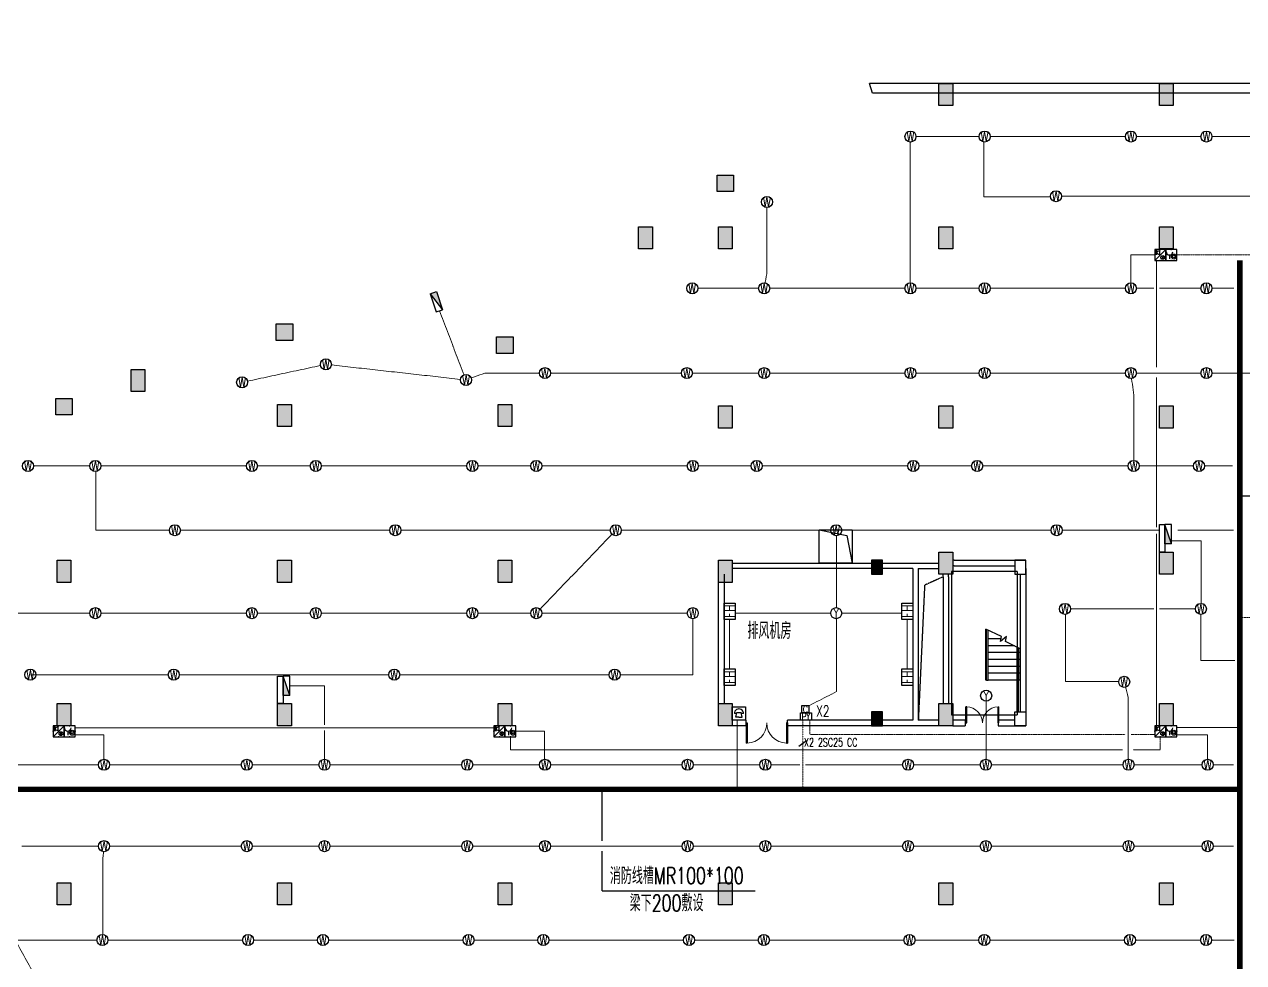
# Model space of a CAD drawing. Extents: x -1348811 to 123514, y -640545 to 749356.
# Drawn here: x -571993 to -527748, y -413712 to -379673 of the extents above; entities that cross this region are included whole.
import ezdxf
from ezdxf.enums import TextEntityAlignment as Align

# ---------------------------------------------------------------- set-up
doc = ezdxf.new("R2010")
doc.units = 0
doc.header["$LTSCALE"] = 10
doc.header["$MEASUREMENT"] = 0
for name, pattern in [('8.17_for siteplandwg$0$DASH', [0.35, 0.25, -0.1]), ('ACAD_ISO11W100', [33.5, 12, -3, 12, -3, 0.5, -3]), ('DASH', [0.35, 0.25, -0.1]), ('DASHDOT', [25.4, 12.7, -6.35, 0, -6.35]), ('DASHED', [0.75, 0.5, -0.25]), ('DIVIDE2', [0.625, 0.25, -0.125, 0, -0.125, 0, -0.125]), ('常规', [20, 10, 0, 10])]:
    doc.linetypes.add(name, pattern=pattern)
doc.layers.get('0').update_dxf_attribs({"linetype": 'CONTINUOUS'})
for name, color, linetype in [('COLU', 1, 'CONTINUOUS'), ('COLU_HATCH', 252, 'CONTINUOUS'), ('jlq', 1, 'CONTINUOUS'), ('JPS-WALL', 7, 'CONTINUOUS'), ('JPS-XHS', 7, 'CONTINUOUS'), ('RD-equip', 3, 'CONTINUOUS'), ('RD-Text', 4, 'CONTINUOUS'), ('STAIR', 9, 'CONTINUOUS'), ('STAIRS', 9, 'CONTINUOUS'), ('TEXT', 7, 'CONTINUOUS'), ('wall', 8, 'CONTINUOUS'), ('WINDOW', 4, 'CONTINUOUS'), ('大空间线缆层', 1, 'CONTINUOUS'), ('排水设施', 163, 'CONTINUOUS')]:
    doc.layers.add(name, color=color, linetype=linetype)
doc.layers.add('RD-Line', color=2, linetype='常规', lineweight=0)
doc.styles.add('FS1', font='txt4.shx', dxfattribs={"width": 0.8, "bigfont": 'fstxt.shx'})
doc.styles.add('FS2', font='tjromans.shx', dxfattribs={"width": 0.8, "bigfont": 'tjhztxt.shx'})
doc.styles.get("Standard").update_dxf_attribs({"font": 'GBENOR', "bigfont": 'GBCBIG'})

# ---------------------------------------------------------------- blocks, each defined once
blk = doc.blocks.new('$DorLib2D$00000002')
for p, q in [((-0.5, 0), (-0.5, 0.4875)), ((-0.475, 0.4875), (-0.5, 0.4875)), ((-0.475, 0), (-0.475, 0.4875)), ((0.475, 0), (0.475, 0.4875)), ((0.475, 0.4875), (0.5, 0.4875)), ((0.5, 0), (0.5, 0.4875)), ((-0.5, 0), (-0.475, 0)), ((0.5, 0), (0.475, 0))]:
    blk.add_line(p, q)
at = {"lineweight": 13}
for centre, start, end in [((-0.4875, 0), 0, 88.53072), ((0.4875, 0), 91.46928, 180)]:
    blk.add_arc(centre, 0.4875, start, end, dxfattribs=at)
blk = doc.blocks.new('A$C00D673E7')
at = {"layer": '排水设施'}
blk.add_lwpolyline([(0, 0), (1200, 0), (1200, 1200), (0, 1200)], close=True, dxfattribs=at)
blk.add_lwpolyline([(1200, 1200), (189, 1005), (0, 0)], dxfattribs=at)
blk = doc.blocks.new('lt')
at = {"linetype": 'DASH'}
blk.add_lwpolyline([(2700, -5600), (300, -5600), (300, -400), (2700, -400)], close=True, dxfattribs=at)
at = {"layer": 'COLU'}
for points in [[(0, 0), (400, 0), (400, -500), (0, -500)], [(400, -5500), (0, -5500), (0, -6000), (400, -6000)]]:
    blk.add_lwpolyline(points, close=True, dxfattribs=at)
at = {"layer": 'STAIR'}
for p, q in [((877, -2768), (1450, -2494)), ((1365, -4350), (1365, -2533)), ((1425, -4350), (1425, -2506)), ((1450, -4350), (1450, -2494)), ((200, -3206), (730, -2941)), ((730, -2941), (694, -2766)), ((694, -2766), (915, -2951)), ((915, -2951), (877, -2768)), ((894, -2850), (1365, -2850)), ((1425, -2850), (1450, -2850)), ((200, -4350), (200, -3206)), ((200, -3350), (275, -3350)), ((275, -3168), (275, -5500)), ((325, -3143), (325, -5500)), ((325, -3350), (1365, -3350)), ((412, -3100), (1365, -3100)), ((1425, -3100), (1450, -3100)), ((1425, -3350), (1450, -3350)), ((200, -3600), (275, -3600)), ((200, -3850), (275, -3850)), ((325, -3600), (1365, -3600)), ((325, -3850), (1365, -3850)), ((1425, -3600), (1450, -3600)), ((1425, -3850), (1450, -3850)), ((200, -4100), (275, -4100)), ((200, -4350), (275, -4350)), ((325, -4100), (1365, -4100)), ((325, -4350), (1365, -4350)), ((1425, -4350), (1365, -4350)), ((1425, -4100), (1450, -4100)), ((1425, -4350), (1450, -4350))]:
    blk.add_line(p, q, dxfattribs=at)
at = {"layer": 'wall', "linetype": 'ByBlock'}
for p, q in [((2600, 0), (0, 0)), ((0, -300), (0, -6000)), ((2600, -200), (400, -200)), ((2600, -200), (400, -200)), ((200, -500), (200, -5500)), ((2800, -600), (2800, -5200)), ((2800, -600), (2800, -5200)), ((3000, -600), (3000, -5200)), ((3000, -600), (3000, -5200)), ((1000, -6000), (0, -6000)), ((400, -5800), (1000, -5800)), ((1000, -5800), (1000, -6000)), ((2200, -5800), (2200, -6000)), ((2200, -5800), (2650, -5800)), ((2650, -6000), (2200, -6000))]:
    blk.add_line(p, q, dxfattribs=at)
at = {"layer": 'WINDOW', "linetype": 'ByBlock', "xscale": 1200, "yscale": 1200, "zscale": 1200}
blk.add_blockref('$DorLib2D$00000002', (1575, -5900), dxfattribs=at)
blk = doc.blocks.new('WG')
at = {"layer": 'RD-equip'}
blk.add_circle((0, 0), 200, dxfattribs=at)
at = {"layer": 'RD-equip', "color": 4, "style": 'FS1', "width": 0.8}
blk.add_attdef('消防', text='', height=360, dxfattribs=at).set_placement((0, 0), align=Align.MIDDLE)
blk = doc.blocks.new('WWWW')
at = {"layer": 'RD-equip'}
blk.add_blockref('WG', (0, 0), dxfattribs=at).add_auto_attribs({'消防': 'W'})
blk = doc.blocks.new('yy')
at = {"layer": 'RD-equip'}
blk.add_circle((0, 0), 200, dxfattribs=at)
at = {"layer": 'RD-equip', "color": 4, "style": 'FS1', "width": 0.8}
blk.add_attdef('Y', text='', height=360, dxfattribs=at).set_placement((0, 0), align=Align.MIDDLE)
blk = doc.blocks.new('YYYY')
at = {"layer": 'RD-equip'}
blk.add_blockref('yy', (0, 0), dxfattribs=at).add_auto_attribs({'Y': 'Y'})
blk = doc.blocks.new('KZMK')
at = {"layer": 'RD-equip'}
blk.add_lwpolyline([(-200, 400), (200, 400), (200, 0), (-200, 0)], close=True, dxfattribs=at)
at = {"layer": 'RD-equip', "color": 4, "style": 'FS1', "width": 0.8}
blk.add_attdef('C', text='', height=400, dxfattribs=at).set_placement((0, 200), align=Align.MIDDLE)
blk = doc.blocks.new('$equip$00001636')
for p, q in [((0.5, 0), (-0.5, 0)), ((0.5, 0), (-0.5, -1)), ((-0.5, 0), (-0.5, -1)), ((0.5, -1), (0.5, 0)), ((-0.5, -1), (0.5, -1)), ((-0.42, -0.13, 0), (-0.42, -0.43, 0)), ((-0.27, -0.13, 0), (-0.42, -0.13, 0)), ((-0.42, -0.43, 0), (-0.27, -0.43, 0)), ((-0.27, -0.18, 0), (-0.07, -0.08, 0)), ((-0.27, -0.43, 0), (-0.27, -0.13, 0)), ((-0.07, -0.48, 0), (-0.27, -0.38, 0)), ((-0.07, -0.08, 0), (-0.07, -0.48, 0)), ((0.11, -0.6), (0.34, -0.84)), ((0.11, -0.84), (0.34, -0.6))]:
    blk.add_line(p, q)
blk.add_circle((0.22, -0.72), 0.169)
for p in [(0, 0), (-0.5, -0.5), (0, -1), (0.5, -0.5)]:
    blk.add_point(p)
at = {"flags": 9}
blk.add_attdef('A', (0, 0), '', height=0.00002, dxfattribs=at)
blk.add_attdef('B', text='', height=0.4, dxfattribs=at).set_placement((0.88, -0.7), align=Align.MIDDLE_CENTER)
blk = doc.blocks.new('$equip$00001630')
for p, q in [((-0.5, 0), (-0.5, -1)), ((0.5, 0), (-0.5, 0)), ((0.5, -1), (0.5, 0)), ((-0.5, -1), (0.5, -1)), ((-0.17, -0.5), (-0.17, -0.85))]:
    blk.add_line(p, q)
for radius in [0.226, 0.113]:
    blk.add_circle((0.23, -0.64), radius)
blk.add_arc((-0.17, -0.2), 0.3, 180, 0)
for p in [(0, 0), (-0.5, -0.5), (0, -1), (0.5, -0.5)]:
    blk.add_point(p)
at = {"flags": 9}
blk.add_attdef('A', (0, 0), '', height=0.00002, dxfattribs=at)
blk.add_attdef('B', text='', height=0.4, dxfattribs=at).set_placement((0.88, -0.7), align=Align.MIDDLE_CENTER)
blk = doc.blocks.new('DXHS')
at = {"layer": 'JPS-XHS'}
blk.add_hatch(color=256, dxfattribs=at).paths.add_polyline_path([(-350, 240), (-350, 0), (350, 0)])
at = {"layer": 'JPS-XHS', "linetype": 'Continuous'}
for p, q in [((-350, 240), (-350, 0)), ((-350, 240), (350, 240)), ((-350, 0), (350, 0)), ((350, 240), (350, 0))]:
    blk.add_line(p, q, dxfattribs=at)
at = {"layer": 'JPS-XHS'}
blk.add_line((-350, 240), (350, 0), dxfattribs=at)
blk = doc.blocks.new('adfarq2daasdfwqdf')
at = {"color": 4}
for p, q in [((-73, 0), (-139, 0)), ((-94, -112), (-67, 29)), ((-67, 29), (62, 29)), ((94, -112), (62, 29)), ((139, 0), (71, 0)), ((0, -112), (-94, -112)), ((0, -112), (94, -112))]:
    blk.add_line(p, q, dxfattribs=at)
blk.add_ellipse((0, 0), major_axis=(98.3, 98.3), ratio=1, start_param=5.497787, end_param=8.63938, dxfattribs=at)
at = {"layer": 'RD-equip'}
blk.add_lwpolyline([(-201, 200), (199, 200), (199, -200), (-201, -200)], close=True, dxfattribs=at)

msp = doc.modelspace()

# ---------------------------------------------------------------- hatches: boundary and pattern name
at = {"layer": 'COLU_HATCH'}
for points in [[(-538803.4, -381816.4), (-538303.4, -381816.4), (-538303.4, -382616.4), (-538803.4, -382616.4)], [(-530803.4, -381816.4), (-530303.4, -381816.4), (-530303.4, -382616.4), (-530803.4, -382616.4)], [(-546854.7, -385140.3), (-546254.7, -385140.3), (-546254.7, -385740.3), (-546854.7, -385740.3)], [(-549704.2, -387016.4), (-549204.2, -387016.4), (-549204.2, -387816.4), (-549704.2, -387816.4)], [(-546803.4, -387016.4), (-546303.4, -387016.4), (-546303.4, -387816.4), (-546803.4, -387816.4)], [(-538803.4, -387016.4), (-538303.4, -387016.4), (-538303.4, -387816.4), (-538803.4, -387816.4)], [(-530803.4, -387016.4), (-530303.4, -387016.4), (-530303.4, -387816.4), (-530803.4, -387816.4)], [(-562854.7, -390541.7), (-562254.7, -390541.7), (-562254.7, -391141.7), (-562854.7, -391141.7)], [(-554854.7, -391007.1), (-554254.7, -391007.1), (-554254.7, -391607.1), (-554854.7, -391607.1)], [(-568118.1, -392192.6), (-567618.1, -392192.6), (-567618.1, -392992.6), (-568118.1, -392992.6)], [(-570853.4, -393241.8), (-570253.4, -393241.8), (-570253.4, -393841.8), (-570853.4, -393841.8)], [(-562803.4, -393466.4), (-562303.4, -393466.4), (-562303.4, -394266.4), (-562803.4, -394266.4)], [(-554803.4, -393466.4), (-554303.4, -393466.4), (-554303.4, -394266.4), (-554803.4, -394266.4)], [(-546803.4, -393516.4), (-546303.4, -393516.4), (-546303.4, -394316.4), (-546803.4, -394316.4)], [(-538803.4, -393516.4), (-538303.4, -393516.4), (-538303.4, -394316.4), (-538803.4, -394316.4)], [(-530803.4, -393516.4), (-530303.4, -393516.4), (-530303.4, -394316.4), (-530803.4, -394316.4)], [(-538803.4, -398816.4), (-538303.4, -398816.4), (-538303.4, -399616.4), (-538803.4, -399616.4)], [(-530803.4, -398816.4), (-530303.4, -398816.4), (-530303.4, -399616.4), (-530803.4, -399616.4)], [(-570803.4, -399116.4), (-570303.4, -399116.4), (-570303.4, -399916.4), (-570803.4, -399916.4)], [(-562803.4, -399116.4), (-562303.4, -399116.4), (-562303.4, -399916.4), (-562803.4, -399916.4)], [(-554803.4, -399116.4), (-554303.4, -399116.4), (-554303.4, -399916.4), (-554803.4, -399916.4)], [(-546803.4, -399116.4), (-546303.4, -399116.4), (-546303.4, -399916.4), (-546803.4, -399916.4)], [(-541253.4, -399616.4), (-540853.4, -399616.4), (-540853.4, -399116.4), (-541253.4, -399116.4)], [(-570803.4, -404316.4), (-570303.4, -404316.4), (-570303.4, -405116.4), (-570803.4, -405116.4)], [(-562803.4, -404316.4), (-562303.4, -404316.4), (-562303.4, -405116.4), (-562803.4, -405116.4)], [(-554803.4, -404316.4), (-554303.4, -404316.4), (-554303.4, -405116.4), (-554803.4, -405116.4)], [(-546803.4, -404316.4), (-546303.4, -404316.4), (-546303.4, -405116.4), (-546803.4, -405116.4)], [(-538803.4, -404316.4), (-538303.4, -404316.4), (-538303.4, -405116.4), (-538803.4, -405116.4)], [(-530803.4, -404316.4), (-530303.4, -404316.4), (-530303.4, -405116.4), (-530803.4, -405116.4)], [(-541253.4, -405116.4), (-540853.4, -405116.4), (-540853.4, -404616.4), (-541253.4, -404616.4)], [(-570803.4, -410816.4), (-570303.4, -410816.4), (-570303.4, -411616.4), (-570803.4, -411616.4)], [(-562803.4, -410816.4), (-562303.4, -410816.4), (-562303.4, -411616.4), (-562803.4, -411616.4)], [(-554803.4, -410816.4), (-554303.4, -410816.4), (-554303.4, -411616.4), (-554803.4, -411616.4)], [(-546803.4, -410816.4), (-546303.4, -410816.4), (-546303.4, -411616.4), (-546803.4, -411616.4)], [(-538803.4, -410816.4), (-538303.4, -410816.4), (-538303.4, -411616.4), (-538803.4, -411616.4)], [(-530803.4, -410816.4), (-530303.4, -410816.4), (-530303.4, -411616.4), (-530803.4, -411616.4)]]:
    msp.add_hatch(color=256, dxfattribs=at).paths.add_polyline_path(points)

# ---------------------------------------------------------------- linework, layer by layer
at = {"layer": 'COLU'}
for points in [[(-538803.4, -381816.4), (-538303.4, -381816.4), (-538303.4, -382616.4), (-538803.4, -382616.4)], [(-530803.4, -381816.4), (-530303.4, -381816.4), (-530303.4, -382616.4), (-530803.4, -382616.4)], [(-546854.7, -385140.3), (-546254.7, -385140.3), (-546254.7, -385740.3), (-546854.7, -385740.3)], [(-549704.2, -387016.4), (-549204.2, -387016.4), (-549204.2, -387816.4), (-549704.2, -387816.4)], [(-546803.4, -387016.4), (-546303.4, -387016.4), (-546303.4, -387816.4), (-546803.4, -387816.4)], [(-538803.4, -387016.4), (-538303.4, -387016.4), (-538303.4, -387816.4), (-538803.4, -387816.4)], [(-530803.4, -387016.4), (-530303.4, -387016.4), (-530303.4, -387816.4), (-530803.4, -387816.4)], [(-562854.7, -390541.7), (-562254.7, -390541.7), (-562254.7, -391141.7), (-562854.7, -391141.7)], [(-554854.7, -391007.1), (-554254.7, -391007.1), (-554254.7, -391607.1), (-554854.7, -391607.1)], [(-568118.1, -392192.6), (-567618.1, -392192.6), (-567618.1, -392992.6), (-568118.1, -392992.6)], [(-570853.4, -393241.8), (-570253.4, -393241.8), (-570253.4, -393841.8), (-570853.4, -393841.8)], [(-562803.4, -393466.4), (-562303.4, -393466.4), (-562303.4, -394266.4), (-562803.4, -394266.4)], [(-554803.4, -393466.4), (-554303.4, -393466.4), (-554303.4, -394266.4), (-554803.4, -394266.4)], [(-546803.4, -393516.4), (-546303.4, -393516.4), (-546303.4, -394316.4), (-546803.4, -394316.4)], [(-538803.4, -393516.4), (-538303.4, -393516.4), (-538303.4, -394316.4), (-538803.4, -394316.4)], [(-530803.4, -393516.4), (-530303.4, -393516.4), (-530303.4, -394316.4), (-530803.4, -394316.4)], [(-538803.4, -398816.4), (-538303.4, -398816.4), (-538303.4, -399616.4), (-538803.4, -399616.4)], [(-530803.4, -398816.4), (-530303.4, -398816.4), (-530303.4, -399616.4), (-530803.4, -399616.4)], [(-570803.4, -399116.4), (-570303.4, -399116.4), (-570303.4, -399916.4), (-570803.4, -399916.4)], [(-562803.4, -399116.4), (-562303.4, -399116.4), (-562303.4, -399916.4), (-562803.4, -399916.4)], [(-554803.4, -399116.4), (-554303.4, -399116.4), (-554303.4, -399916.4), (-554803.4, -399916.4)], [(-546803.4, -399116.4), (-546303.4, -399116.4), (-546303.4, -399916.4), (-546803.4, -399916.4)], [(-541253.4, -399616.4), (-540853.4, -399616.4), (-540853.4, -399116.4), (-541253.4, -399116.4)], [(-570803.4, -404316.4), (-570303.4, -404316.4), (-570303.4, -405116.4), (-570803.4, -405116.4)], [(-562803.4, -404316.4), (-562303.4, -404316.4), (-562303.4, -405116.4), (-562803.4, -405116.4)], [(-554803.4, -404316.4), (-554303.4, -404316.4), (-554303.4, -405116.4), (-554803.4, -405116.4)], [(-546803.4, -404316.4), (-546303.4, -404316.4), (-546303.4, -405116.4), (-546803.4, -405116.4)], [(-538803.4, -404316.4), (-538303.4, -404316.4), (-538303.4, -405116.4), (-538803.4, -405116.4)], [(-530803.4, -404316.4), (-530303.4, -404316.4), (-530303.4, -405116.4), (-530803.4, -405116.4)], [(-541253.4, -405116.4), (-540853.4, -405116.4), (-540853.4, -404616.4), (-541253.4, -404616.4)], [(-570803.4, -410816.4), (-570303.4, -410816.4), (-570303.4, -411616.4), (-570803.4, -411616.4)], [(-562803.4, -410816.4), (-562303.4, -410816.4), (-562303.4, -411616.4), (-562803.4, -411616.4)], [(-554803.4, -410816.4), (-554303.4, -410816.4), (-554303.4, -411616.4), (-554803.4, -411616.4)], [(-546803.4, -410816.4), (-546303.4, -410816.4), (-546303.4, -411616.4), (-546803.4, -411616.4)], [(-538803.4, -410816.4), (-538303.4, -410816.4), (-538303.4, -411616.4), (-538803.4, -411616.4)], [(-530803.4, -410816.4), (-530303.4, -410816.4), (-530303.4, -411616.4), (-530803.4, -411616.4)]]:
    msp.add_lwpolyline(points, close=True, dxfattribs=at)
at = {"layer": 'jlq'}
for p, q in [((-519553.4, -381816.4), (-541330.5, -381816.4)), ((-541212.4, -382166.4), (-541330.5, -381816.4)), ((-519203.4, -382166.4), (-541212.4, -382166.4))]:
    msp.add_line(p, q, dxfattribs=at)
at = {"layer": 'JPS-WALL'}
for points in [[(-530603.4, -397816.4), (-530603.4, -398816.4), (-530803.4, -398816.4), (-530803.4, -397816.4)], [(-562603.4, -403316.4), (-562603.4, -404316.4), (-562803.4, -404316.4), (-562803.4, -403316.4)]]:
    msp.add_lwpolyline(points, close=True, dxfattribs=at)
at = {"layer": 'RD-equip'}
for points in [[(-546603.4, -401267.3), (-546603.4, -400667.7), (-546203.4, -400667.7), (-546203.4, -401267.3)], [(-540153.4, -401267.3), (-540153.4, -400667.7), (-539753.4, -400667.7), (-539753.4, -401267.3)], [(-546603.4, -403654.5), (-546603.4, -403055), (-546203.4, -403055), (-546203.4, -403654.5)], [(-540153.4, -403654.5), (-540153.4, -403055), (-539753.4, -403055), (-539753.4, -403654.5)], [(-543830.6, -404649.7), (-543430.9, -404649.7), (-543430.9, -404916.4), (-543830.6, -404916.4)]]:
    msp.add_lwpolyline(points, close=True, dxfattribs=at)
at = {"layer": 'RD-Line'}
for p, q in [((-608888.9, -346232.8), (-456497.3, -624013.4)), ((-539846.7, -389048.7), (-539846.7, -383940.7)), ((-537347.2, -383740.9), (-539637.7, -383740.9)), ((-537171.9, -383939.4), (-537171.9, -385924.6)), ((-532038.3, -383740.9), (-536947.2, -383740.9)), ((-529297.2, -383740.9), (-531638.3, -383740.9)), ((-523988.3, -383740.9), (-528897.2, -383740.9)), ((-534755.3, -385924.6), (-537171.9, -385924.6)), ((-526705.9, -385899.4), (-534356.2, -385899.4)), ((-545054.4, -386315.3), (-545054.4, -388726.3)), ((-530972.4, -388038.5), (-531839.5, -388038.5)), ((-531839.5, -389048.6), (-531839.5, -388038.5)), ((-545054.4, -388726.3), (-545112.3, -389051.7)), ((-547556.5, -389248.6), (-545347.2, -389248.6)), ((-544947.2, -389248.6), (-540038.3, -389248.6)), ((-539638.3, -389248.6), (-537347.2, -389248.6)), ((-536947.2, -389248.6), (-532038.3, -389248.6)), ((-531638.3, -389248.6), (-531004.7, -389248.6)), ((-530804.7, -389248.6), (-529297.2, -389248.6)), ((-528897.2, -389248.6), (-528107.3, -389248.6)), ((-556930.8, -390068.1), (-556036.9, -392387.6)), ((-563896.2, -392616.6), (-561248.1, -392048.3)), ((-560853.8, -392028.5), (-556163.7, -392552)), ((-555283.2, -392323.6), (-555777.3, -392505.2)), ((-553302.5, -392323.6), (-555283.2, -392323.6)), ((-548151.6, -392323.6), (-552902.5, -392323.6)), ((-545347.2, -392323.6), (-547751.6, -392323.6)), ((-540038.3, -392323.6), (-544947.2, -392323.6)), ((-537347.2, -392323.6), (-539638.3, -392323.6)), ((-532038.3, -392323.6), (-536947.2, -392323.6)), ((-529297.2, -392323.6), (-531638.3, -392323.6)), ((-523988.3, -392323.6), (-528897.2, -392323.6)), ((-531734.8, -393126.2), (-531812.8, -392521.9)), ((-531734.8, -395491.7), (-531734.8, -393126.2)), ((-571661.4, -395691.7), (-569617.4, -395691.7)), ((-569404.7, -395891.3), (-569404.7, -398023.9)), ((-569217.4, -395691.7), (-563936.1, -395691.7)), ((-563536.1, -395691.7), (-561617.4, -395691.7)), ((-561217.4, -395691.7), (-555936.1, -395691.7)), ((-555536.1, -395691.7), (-553617.4, -395691.7)), ((-553217.4, -395691.7), (-547936.1, -395691.7)), ((-547536.1, -395691.7), (-545617.4, -395691.7)), ((-545217.4, -395691.7), (-539936.1, -395691.7)), ((-539536.1, -395691.7), (-537617.4, -395691.7)), ((-537217.4, -395691.7), (-533603.8, -395691.7)), ((-533603.8, -395691.7), (-531936.1, -395691.7)), ((-531536.1, -395691.7), (-529567.4, -395691.7)), ((-529167.4, -395691.7), (-528154.3, -395691.7)), ((-566731.8, -398023.9), (-569404.7, -398023.9)), ((-558731.8, -398023.9), (-566331.8, -398023.9)), ((-550731.8, -398023.9), (-558331.8, -398023.9)), ((-553279, -400889.7), (-550670.2, -398168.3)), ((-542731.8, -398023.9), (-550331.8, -398023.9)), ((-534731.8, -398023.9), (-542331.8, -398023.9)), ((-533540.8, -398023.9), (-534331.8, -398023.9)), ((-530818.3, -398023.9), (-533540.8, -398023.9)), ((-528111.3, -398023.9), (-530135.6, -398023.9)), ((-542521.8, -400834.7), (-542521.8, -398223.7)), ((-530363.4, -398410.2), (-529287.1, -398410.2)), ((-529287.1, -400678.8), (-529287.1, -398410.2)), ((-569617.4, -401034.1), (-574639.3, -401034.1)), ((-563936.1, -401034.1), (-569217.4, -401034.1)), ((-561617.4, -401034.1), (-563536.1, -401034.1)), ((-555936.1, -401034.1), (-561217.4, -401034.1)), ((-553617.4, -401034.1), (-555536.1, -401034.1)), ((-547936.1, -401034.1), (-553217.4, -401034.1)), ((-547729.6, -401234), (-547729.6, -403268)), ((-546403.4, -403055), (-546403.4, -401267.3)), ((-542733.5, -401038.9), (-546203.4, -401038.9)), ((-542518.9, -401233.8), (-542518.9, -403881.5)), ((-540153.4, -401038.9), (-542333.6, -401038.9)), ((-539953.4, -401267.3), (-539953.4, -403055)), ((-534215.7, -401078.1), (-534215.7, -403514.9)), ((-534029.2, -400881.1), (-533530.6, -400881.1)), ((-533530.6, -400881.1), (-531004.7, -400881.1)), ((-530804.7, -400881.1), (-529497.9, -400881.1)), ((-529299.4, -401078.5), (-529299.4, -402749.8)), ((-528072.6, -402749.8), (-529299.4, -402749.8)), ((-571776.8, -403268), (-566771.6, -403268)), ((-566371.6, -403268), (-558771.6, -403268)), ((-558371.6, -403268), (-550771.6, -403268)), ((-550371.6, -403268), (-547729.6, -403268)), ((-562363.4, -403666.4), (-561107.1, -403666.4)), ((-561107.1, -405088.2), (-561107.1, -403666.4)), ((-542518.9, -403881.5), (-543521.8, -404389.3)), ((-533566.4, -403514.9), (-534215.7, -403514.9)), ((-532280.6, -403514.9), (-533566.4, -403514.9)), ((-531937.6, -404087.6), (-532031.5, -403718.9)), ((-537094.9, -406335.6), (-537094.9, -404228.4)), ((-531937.6, -405058.9), (-531937.6, -404087.6)), ((-531937.6, -406336), (-531937.6, -405058.9)), ((-570153.4, -405450.8), (-569105.4, -405450.8)), ((-569105.4, -406335.5), (-569105.4, -405450.8)), ((-561107.1, -406335.5), (-561107.1, -405288.2)), ((-554153.4, -405316.4), (-553118.6, -405316.4)), ((-553118.6, -406336.1), (-553118.6, -405316.4)), ((-530172.5, -405447.4), (-529056.2, -405447.4)), ((-529056.2, -406335.5), (-529056.2, -405447.4)), ((-573988.5, -406535.5), (-569302.8, -406535.5)), ((-568902.8, -406535.5), (-564123.4, -406535.5)), ((-563723.4, -406535.5), (-561302.8, -406535.5)), ((-560902.8, -406535.5), (-556123.4, -406535.5)), ((-555723.4, -406535.5), (-553302.8, -406535.5)), ((-552902.8, -406535.5), (-548123.4, -406535.5)), ((-547723.4, -406535.5), (-545302.8, -406535.5)), ((-544902.8, -406535.5), (-543849.3, -406535.5)), ((-543649.3, -406535.5), (-540123.4, -406535.5)), ((-539723.4, -406535.5), (-537302.8, -406535.5)), ((-536902.8, -406535.5), (-533110.7, -406535.5)), ((-533110.7, -406535.5), (-532123.4, -406535.5)), ((-531723.4, -406535.5), (-529252.8, -406535.5)), ((-528852.8, -406535.5), (-528109.6, -406535.5)), ((-569302.8, -409487.5), (-572088, -409487.5)), ((-569147.6, -409929.5), (-569123, -409686.4)), ((-564123.4, -409487.5), (-568902.8, -409487.5)), ((-561302.8, -409487.5), (-563723.4, -409487.5)), ((-556123.4, -409487.5), (-560902.8, -409487.5)), ((-553302.8, -409487.5), (-555723.4, -409487.5)), ((-548123.4, -409487.5), (-552902.8, -409487.5)), ((-545302.8, -409487.5), (-547723.4, -409487.5)), ((-540123.4, -409487.5), (-544902.8, -409487.5)), ((-537302.8, -409487.5), (-539723.4, -409487.5)), ((-533652.3, -409487.5), (-536902.8, -409487.5)), ((-532123.4, -409487.5), (-533652.3, -409487.5)), ((-529252.8, -409487.5), (-531723.4, -409487.5)), ((-528111.5, -409487.5), (-528852.8, -409487.5)), ((-569147.6, -412694.3), (-569147.6, -409929.5)), ((-574555.1, -412894), (-569359.2, -412894)), ((-568959.2, -412894), (-564073.4, -412894)), ((-563673.4, -412894), (-561359.2, -412894)), ((-560959.2, -412894), (-556073.4, -412894)), ((-555673.4, -412894), (-553359.2, -412894)), ((-552959.2, -412894), (-548073.4, -412894)), ((-547673.4, -412894), (-545359.2, -412894)), ((-544959.2, -412894), (-540073.4, -412894)), ((-539673.4, -412894), (-537359.2, -412894)), ((-536959.2, -412894), (-533689.5, -412894)), ((-533689.5, -412894), (-532073.4, -412894)), ((-531673.4, -412894), (-529309.2, -412894)), ((-528909.2, -412894), (-528096.4, -412894))]:
    msp.add_line(p, q, dxfattribs=at)
at = {"layer": 'RD-Line', "color": 1, "linetype": 'ACAD_ISO11W100', "ltscale": 0.05}
for p, q in [((-530904.7, -392113.5), (-530904.7, -388238.5)), ((-530904.7, -397911.6), (-530904.7, -392480.8)), ((-530904.7, -405116.4), (-530904.7, -398159.5)), ((-570153.4, -405188.2), (-554953.4, -405188.2)), ((-530172.5, -405184.4), (-527884.8, -405184.4)), ((-554353.4, -405516.4), (-554353.4, -405991.7)), ((-532139.7, -405991.7), (-554353.4, -405991.7)), ((-530772.5, -405991.7), (-531762, -405991.7))]:
    msp.add_line(p, q, dxfattribs=at)
at = {"layer": 'RD-Line', "color": 1, "linetype": 'DASHDOT', "ltscale": 0.03}
for p, q in [((-530172.5, -388038.5), (-516853.4, -388038.5)), ((-543489.2, -404916.4), (-543489.2, -405431.8)), ((-532045.2, -405431.8), (-543489.2, -405431.8)), ((-530972.4, -405431.8), (-531832.9, -405431.8)), ((-530772.5, -405516.4), (-530772.5, -405991.7))]:
    msp.add_line(p, q, dxfattribs=at)
at = {"layer": 'RD-Line', "linetype": '8.17_for siteplandwg$0$DASH', "ltscale": 1.2}
msp.add_line((-517053.3, -401189), (-527884.8, -401189), dxfattribs=at)
at = {"layer": 'RD-Line', "linetype": '8.17_for siteplandwg$0$DASH'}
msp.add_line((-546122.7, -404916.4), (-546122.7, -407426.2), dxfattribs=at)
at = {"layer": 'RD-Line', "color": 1, "linetype": 'DIVIDE2', "ltscale": 1.2}
msp.add_line((-543749.3, -404916.4), (-543749.3, -407426.2), dxfattribs=at)
at = {"layer": 'RD-Line', "linetype": 'DASHED', "ltscale": 0.8, "const_width": 200}
for points in [[(-593857.2, -602852.8), (-593857.2, -584767.5), (-533341.7, -584767.5), (-533341.7, -497934.3), (-527884.8, -497934.3), (-527884.8, -388234.7)], [(-527884.8, -407426.2), (-575921.7, -407426.2)]]:
    msp.add_lwpolyline(points, dxfattribs=at)
at = {"layer": 'RD-Text'}
for p, q in [((-527884.8, -396771.9), (-521947.3, -396771.9)), ((-543608.9, -405670.6), (-543889.8, -405877.3)), ((-551028.7, -409291.7), (-551028.7, -407426.2)), ((-551028.7, -411102.1), (-551028.7, -409667.3)), ((-551028.7, -411102.1), (-545478.5, -411102.1))]:
    msp.add_line(p, q, dxfattribs=at)
at = {"layer": 'STAIRS', "linetype": 'DASH'}
msp.add_lwpolyline([(-538653.4, -399716.4), (-539325.2, -400020.5), (-539553.4, -404916.4)], dxfattribs=at)
at = {"layer": 'wall', "linetype": 'ByBlock'}
for p, q in [((-546303.4, -399216.4), (-538803.4, -399216.4)), ((-539753.4, -399416.4), (-546303.4, -399416.4)), ((-539753.4, -399416.4), (-539753.4, -404916.4)), ((-539553.4, -399416.4), (-539553.4, -404916.4)), ((-539553.4, -399416.4), (-538803.4, -399416.4)), ((-546803.4, -404316.4), (-546803.4, -399616.4)), ((-546603.4, -399616.4), (-546603.4, -404316.4)), ((-545803.4, -404916.4), (-546303.4, -404916.4)), ((-545803.4, -405116.4), (-546303.4, -405116.4)), ((-545803.4, -405116.4), (-545803.4, -404916.4)), ((-544303.4, -405116.4), (-544303.4, -404916.4)), ((-539753.4, -404916.4), (-544303.4, -404916.4)), ((-538803.4, -405116.4), (-544303.4, -405116.4)), ((-538803.4, -404916.4), (-539553.4, -404916.4))]:
    msp.add_line(p, q, dxfattribs=at)
at = {"layer": 'wall'}
for p, q in [((-538253.4, -399116.4), (-538303.4, -399116.4)), ((-538253.4, -399316.4), (-538303.4, -399316.4)), ((-538653.4, -399716.4), (-538653.4, -399616.4)), ((-538453.4, -399716.4), (-538453.4, -399616.4))]:
    msp.add_line(p, q, dxfattribs=at)

# ---------------------------------------------------------------- block references
at = {"layer": 'JPS-XHS', "xscale": -1}
for p, rotation in [((-556929, -389698.2), 108.6527500757608), ((-530603.4, -398166.4), 270), ((-562603.4, -403666.4), 270)]:
    msp.add_blockref('DXHS', p, dxfattribs=dict(at, rotation=rotation))
at = {"layer": 'RD-equip'}
for name, p in [('WWWW', (-539837.7, -383740.9)), ('WWWW', (-537147.2, -383740.9)), ('WWWW', (-531838.3, -383740.9)), ('WWWW', (-529097.2, -383740.9)), ('WWWW', (-534556, -385907.2)), ('WWWW', (-545045.6, -386115.5)), ('WWWW', (-547756.5, -389248.6)), ('WWWW', (-545147.2, -389248.6)), ('WWWW', (-539838.3, -389248.6)), ('WWWW', (-537147.2, -389248.6)), ('WWWW', (-531838.3, -389248.6)), ('WWWW', (-529097.2, -389248.6)), ('WWWW', (-561052.6, -392006.3)), ('WWWW', (-555965, -392574.2)), ('WWWW', (-553102.5, -392323.6)), ('WWWW', (-547951.6, -392323.6)), ('WWWW', (-545147.2, -392323.6)), ('WWWW', (-539838.3, -392323.6)), ('WWWW', (-537147.2, -392323.6)), ('WWWW', (-531838.3, -392323.6)), ('WWWW', (-529097.2, -392323.6)), ('WWWW', (-564091.7, -392658.6)), ('WWWW', (-571861.4, -395691.7)), ('WWWW', (-569417.4, -395691.7)), ('WWWW', (-563736.1, -395691.7)), ('WWWW', (-561417.4, -395691.7)), ('WWWW', (-555736.1, -395691.7)), ('WWWW', (-553417.4, -395691.7)), ('WWWW', (-547736.1, -395691.7)), ('WWWW', (-545417.4, -395691.7)), ('WWWW', (-539736.1, -395691.7)), ('WWWW', (-537417.4, -395691.7)), ('WWWW', (-531736.1, -395691.7)), ('WWWW', (-529367.4, -395691.7)), ('WWWW', (-566531.8, -398023.9)), ('WWWW', (-558531.8, -398023.9)), ('WWWW', (-550531.8, -398023.9)), ('WWWW', (-542531.8, -398023.9)), ('WWWW', (-534531.8, -398023.9)), ('WWWW', (-569417.4, -401034.1)), ('WWWW', (-563736.1, -401034.1)), ('WWWW', (-561417.4, -401034.1)), ('WWWW', (-555736.1, -401034.1)), ('WWWW', (-553417.4, -401034.1)), ('WWWW', (-547736.1, -401034.1)), ('YYYY', (-542533.6, -401034.3)), ('WWWW', (-534229.2, -400878.5)), ('WWWW', (-529297.9, -400878.5)), ('WWWW', (-571776.8, -403268)), ('WWWW', (-566571.6, -403268)), ('WWWW', (-558571.6, -403268)), ('WWWW', (-550571.6, -403268)), ('WWWW', (-532080.8, -403525.1)), ('YYYY', (-537090.6, -404028.4)), ('WWWW', (-569102.8, -406535.5)), ('WWWW', (-563923.4, -406535.5)), ('WWWW', (-561102.8, -406535.5)), ('WWWW', (-555923.4, -406535.5)), ('WWWW', (-553102.8, -406535.5)), ('WWWW', (-547923.4, -406535.5)), ('WWWW', (-545102.8, -406535.5)), ('WWWW', (-539923.4, -406535.5)), ('WWWW', (-537102.8, -406535.5)), ('WWWW', (-531923.4, -406535.5)), ('WWWW', (-529052.8, -406535.5)), ('WWWW', (-569102.8, -409487.5)), ('WWWW', (-563923.4, -409487.5)), ('WWWW', (-561102.8, -409487.5)), ('WWWW', (-555923.4, -409487.5)), ('WWWW', (-553102.8, -409487.5)), ('WWWW', (-547923.4, -409487.5)), ('WWWW', (-545102.8, -409487.5)), ('WWWW', (-539923.4, -409487.5)), ('WWWW', (-537102.8, -409487.5)), ('WWWW', (-531923.4, -409487.5)), ('WWWW', (-529052.8, -409487.5)), ('WWWW', (-569159.2, -412894)), ('WWWW', (-563873.4, -412894)), ('WWWW', (-561159.2, -412894)), ('WWWW', (-555873.4, -412894)), ('WWWW', (-553159.2, -412894)), ('WWWW', (-547873.4, -412894)), ('WWWW', (-545159.2, -412894)), ('WWWW', (-539873.4, -412894)), ('WWWW', (-537159.2, -412894)), ('WWWW', (-531873.4, -412894)), ('WWWW', (-529109.2, -412894))]:
    msp.add_blockref(name, p, dxfattribs=at)
at = {"layer": 'RD-equip', "xscale": 399.9743999999482, "yscale": 399.9743999999482}
for name, p, zscale in [('$equip$00001636', (-530772.5, -387838.6), 399.9744), ('$equip$00001630', (-530372.5, -387838.6), 399.9744000000001), ('$equip$00001636', (-570753.4, -405116.4), 399.9744), ('$equip$00001630', (-570353.4, -405116.4), 399.9744000000001), ('$equip$00001636', (-554753.4, -405116.4), 399.9744), ('$equip$00001630', (-554353.4, -405116.4), 399.9744000000001), ('$equip$00001636', (-530772.5, -405116.4), 399.9744), ('$equip$00001630', (-530372.5, -405116.4), 399.9744000000001)]:
    msp.add_blockref(name, p, dxfattribs=dict(at, zscale=zscale))
at = {"layer": 'RD-equip', "xscale": 0.6510000000707805, "yscale": 0.6509999999543652, "zscale": 0.6509999999999999}
msp.add_blockref('KZMK', (-543652, -404649.7), dxfattribs=at).add_auto_attribs({'C': 'C'})
at = {"layer": 'wall', "xscale": -1}
msp.add_blockref('lt', (-535653.4, -399116.4), dxfattribs=at)
at = {"layer": 'WINDOW', "linetype": 'ByBlock', "xscale": 1500, "yscale": 1500, "zscale": 1500, "rotation": 180}
msp.add_blockref('$DorLib2D$00000002', (-545053.4, -405017.5), dxfattribs=at)
at = {"layer": '大空间线缆层', "linetype": '常规', "xscale": 1.200000000000058, "yscale": 1.199999999953434, "zscale": 1.2, "rotation": 0.03429375488022728}
msp.add_blockref('adfarq2daasdfwqdf', (-546062, -404676.2), dxfattribs=at)
at = {"layer": '排水设施', "xscale": -1}
msp.add_blockref('A$C00D673E7', (-541953.4, -399216.4), dxfattribs=at)

# ---------------------------------------------------------------- texts
at = {"layer": 'RD-equip', "color": 4, "style": 'FS1', "width": 0.7}
for p in [(-546399.3, -400964.6), (-539949.3, -400964.6), (-546399.3, -403351.9), (-539949.3, -403351.9)]:
    msp.add_attdef('FH', text='FHF', height=400, rotation=90, dxfattribs=at).set_placement(p, align=Align.MIDDLE)
msp.add_attdef('PY', text='FHF', height=266.68, dxfattribs=at).set_placement((-543628.8, -404785.8), align=Align.MIDDLE)
at = {"layer": 'RD-Text', "style": 'FS1', "width": 0.7}
for s, height, p in [('X2', 400, (-543019.4, -404588.8)), ('X2 2SC25 CC', 300, (-542731.5, -405720.4))]:
    msp.add_text(s, height=height, dxfattribs=at).set_placement(p, align=Align.MIDDLE)
at = {"layer": 'RD-Text', "style": 'FS2', "width": 0.7}
for s, p in [('消防线槽MR100*100', (-550744.9, -410866.1)), ('梁下200敷设', (-550023.9, -411854.7))]:
    msp.add_text(s, height=600, rotation=0.16112, dxfattribs=at).set_placement(p)
at = {"layer": 'TEXT', "style": 'FS2', "width": 0.7}
msp.add_text('排风机房', height=600, rotation=359.83888, dxfattribs=at).set_placement((-545754.7, -401968.8))

doc.saveas('drawing.dxf')
